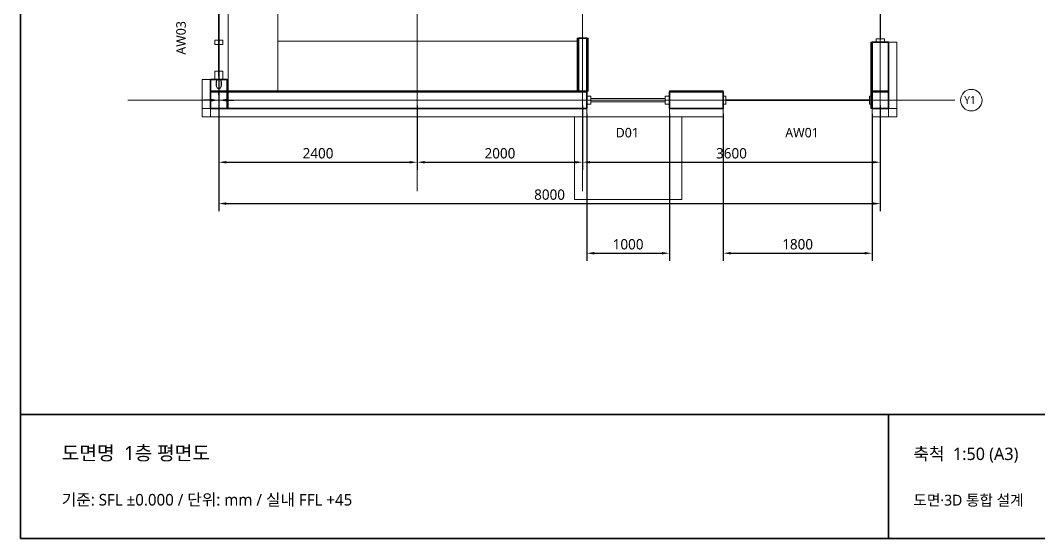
# Model space of a CAD drawing. Header units: millimetres. Extents: x 500 to 20500, y 500 to 14350.
# Drawn here: x 500 to 12815, y 500 to 6765 of the extents above; entities that cross this region are included whole.
import ezdxf

# ---------------------------------------------------------------- set-up
doc = ezdxf.new("R2010")
doc.units = ezdxf.units.MM
for name, color, linetype, lineweight in [('A-FINISH', 8, 'Continuous', 13), ('A-FRAME', 4, 'Continuous', 18), ('A-FURN', 3, 'Continuous', 13), ('A-WALL', 7, 'Continuous', 35), ('BORDER', 7, 'Continuous', 35), ('DIM', 8, 'Continuous', 13), ('GRID', 8, 'Continuous', 13), ('TEXT', 7, 'Continuous', 18)]:
    doc.layers.add(name, color=color, linetype=linetype, lineweight=lineweight)
doc.styles.add('KOREAN', font='malgun.ttf')
doc.dimstyles.get("Standard").update_dxf_attribs({"dimtxt": 2.5, "dimasz": 2.5, "dimexe": 1.25, "dimexo": 0.625, "dimtad": 1, "dimcen": 2.5, "dimazin": 3, "dimtfac": 1, "dimtmove": 0, "dimatfit": 3})

msp = doc.modelspace()

# ---------------------------------------------------------------- linework, layer by layer
at = {"layer": 'A-FINISH'}
for p, q in [((7235, 6220.918), (7235, 6550)), ((7235, 6550), (7242.287, 6550)), ((7242.287, 6550), (7250, 6550)), ((7250, 6550), (7250, 6239.082)), ((7350, 6550), (7357.287, 6550)), ((7350, 6220.918), (7350, 6550)), ((7357.287, 6550), (7365, 6550)), ((7365, 6550), (7365, 6239.082)), ((10785, 6500), (10792.263, 6500)), ((10785, 6087.354), (10785, 6500)), ((10792.263, 6500), (10800, 6500)), ((10800, 6500), (10800, 6112.646)), ((11000, 6500), (11048.485, 6500)), ((11000, 6087.879), (11000, 6500)), ((11048.485, 6500), (11100, 6500)), ((11100, 6500), (11100, 6112.121)), ((7235, 5910), (7235, 6220.918)), ((7250, 6239.082), (7250, 5910)), ((7350, 5910), (7350, 6220.918)), ((7365, 6239.082), (7365, 5910)), ((2700, 6050), (2748.485, 6050)), ((2700, 5869.697), (2700, 6050)), ((2748.485, 6050), (2800, 6050)), ((2800, 6050), (2800, 5880.303)), ((3000, 6050), (3007.263, 6050)), ((3000, 5869.468), (3000, 6050)), ((3007.263, 6050), (3015, 6050)), ((3015, 6050), (3015, 5880.532)), ((10785, 5700), (10785, 6087.354)), ((10800, 6112.646), (10800, 5700)), ((11000, 5700), (11000, 6087.879)), ((11100, 6112.121), (11100, 5700)), ((2800, 5915), (5003.078, 5915)), ((2800, 5907.263), (2800, 5915)), ((5003.078, 5915), (7350, 5915)), ((7350, 5915), (7350, 5907.737)), ((8350, 5915), (8664.725, 5915)), ((8350, 5907.263), (8350, 5915)), ((8664.725, 5915), (9000, 5915)), ((9000, 5915), (9000, 5907.737)), ((10800, 5915), (10896.839, 5915)), ((10800, 5907.263), (10800, 5915)), ((10896.839, 5915), (11000, 5915)), ((11000, 5915), (11000, 5907.737)), ((2700, 5700), (2700, 5869.697)), ((2800, 5900), (2800, 5907.263)), ((5146.922, 5900), (2800, 5900)), ((2800, 5880.303), (2800, 5700)), ((3000, 5700), (3000, 5869.468)), ((3015, 5880.532), (3015, 5700)), ((7350, 5900), (5146.922, 5900)), ((7242.713, 5910), (7235, 5910)), ((7250, 5910), (7242.713, 5910)), ((7357.713, 5910), (7350, 5910)), ((7350, 5907.737), (7350, 5900)), ((7365, 5910), (7357.713, 5910)), ((8350, 5900), (8350, 5907.263)), ((8685.275, 5900), (8350, 5900)), ((9000, 5900), (8685.275, 5900)), ((9000, 5907.737), (9000, 5900)), ((10800, 5900), (10800, 5907.263)), ((10903.161, 5900), (10800, 5900)), ((11000, 5900), (10903.161, 5900)), ((11000, 5907.737), (11000, 5900)), ((2751.515, 5700), (2700, 5700)), ((2700, 5700), (2748.485, 5700)), ((2700, 5648.485), (2700, 5700)), ((2748.485, 5700), (2800, 5700)), ((2800, 5700), (2751.515, 5700)), ((2800, 5700), (5006.061, 5700)), ((2800, 5648.485), (2800, 5700)), ((2800, 5700), (2800, 5651.515)), ((3007.737, 5700), (3000, 5700)), ((3015, 5700), (3007.737, 5700)), ((5006.061, 5700), (7350, 5700)), ((7350, 5700), (7350, 5651.515)), ((8350, 5700), (8665.152, 5700)), ((8350, 5648.485), (8350, 5700)), ((8665.152, 5700), (9000, 5700)), ((9000, 5700), (9000, 5651.515)), ((10792.737, 5700), (10785, 5700)), ((10800, 5700), (10792.737, 5700)), ((10800, 5700), (10896.97, 5700)), ((10800, 5648.485), (10800, 5700)), ((10896.97, 5700), (11000, 5700)), ((11000, 5700), (11000, 5651.515)), ((11051.515, 5700), (11000, 5700)), ((11000, 5700), (11048.485, 5700)), ((11000, 5648.485), (11000, 5700)), ((11048.485, 5700), (11100, 5700)), ((11100, 5700), (11051.515, 5700)), ((11100, 5700), (11100, 5651.515)), ((2700, 5600), (2700, 5648.485)), ((2751.515, 5600), (2700, 5600)), ((2800, 5600), (2751.515, 5600)), ((2800, 5651.515), (2800, 5600)), ((2800, 5600), (2800, 5648.485)), ((5143.94, 5600), (2800, 5600)), ((7350, 5600), (5143.94, 5600)), ((8500, 5600), (7200, 5600)), ((7200, 5600), (7200, 4600)), ((7350, 5651.515), (7350, 5600)), ((8350, 5600), (8350, 5648.485)), ((8684.848, 5600), (8350, 5600)), ((8500, 4600), (8500, 5600)), ((9000, 5600), (8684.848, 5600)), ((9000, 5651.515), (9000, 5600)), ((10800, 5600), (10800, 5648.485)), ((10903.03, 5600), (10800, 5600)), ((11000, 5600), (10903.03, 5600)), ((11000, 5651.515), (11000, 5600)), ((11000, 5600), (11000, 5648.485)), ((11051.515, 5600), (11000, 5600)), ((11100, 5600), (11051.515, 5600)), ((11100, 5651.515), (11100, 5600)), ((7200, 4600), (8500, 4600))]:
    msp.add_line(p, q, dxfattribs=at)
at = {"layer": 'A-FRAME'}
for p, q in [((10903, 7944.406), (10903, 6535)), ((10897, 6535), (10897, 7455.594)), ((2897, 6279.646), (2897, 6915)), ((2903, 6915), (2903, 6720.354)), ((2903, 6720.354), (2903, 6085)), ((10850, 6540), (10850, 6534.286)), ((10850, 6540), (10935.148, 6540)), ((10850, 6500), (10850, 6534.286)), ((10900.629, 6535), (10897, 6535)), ((10903, 6535), (10900.629, 6535)), ((10950, 6540), (10935.148, 6540)), ((10950, 6534.286), (10950, 6540)), ((10950, 6500), (10950, 6534.286)), ((2850, 6525), (2850, 6485)), ((2850, 6525), (2930, 6525)), ((2850, 6485), (2850, 6475)), ((2850, 6475), (2870, 6475)), ((2950, 6475), (2870, 6475)), ((2950, 6525), (2930, 6525)), ((2950, 6525), (2950, 6485)), ((2950, 6475), (2950, 6485)), ((10850, 6500), (10890, 6500)), ((10950, 6500), (10890, 6500)), ((2897, 6085), (2897, 6279.646)), ((2850, 6150), (2850, 6131.818)), ((2850, 6150), (2930, 6150)), ((2850, 6050), (2850, 6131.818)), ((2850, 6050), (2875, 6050)), ((2950, 6050), (2875, 6050)), ((2901.593, 6085), (2897, 6085)), ((2903, 6085), (2901.593, 6085)), ((2950, 6150), (2930, 6150)), ((2950, 6131.818), (2950, 6150)), ((2950, 6050), (2950, 6131.818)), ((7350, 5850), (7379.694, 5850)), ((7350, 5850), (7350, 5808.2)), ((7350, 5750), (7350, 5808.2)), ((7383.837, 5850), (7379.694, 5850)), ((7383.837, 5850), (7384.643, 5850)), ((7400, 5850), (7384.643, 5850)), ((7400, 5850), (7400, 5781.463)), ((7400, 5820), (8016.829, 5820)), ((7400, 5807.415), (7400, 5820)), ((7400, 5780), (7400, 5807.415)), ((8016.829, 5820), (8300, 5820)), ((8300, 5850), (8315.357, 5850)), ((8300, 5850), (8300, 5818.537)), ((8300, 5820), (8300, 5792.585)), ((8300, 5750), (8300, 5818.537)), ((8300, 5792.585), (8300, 5780)), ((8315.357, 5850), (8350, 5850)), ((8350, 5850), (8350, 5791.8)), ((8350, 5750), (8350, 5791.8)), ((9000, 5850), (9025.714, 5850)), ((9000, 5850), (9000, 5790)), ((9000, 5750), (9000, 5790)), ((9025.714, 5850), (9030, 5850)), ((9030, 5850), (9030, 5835.294)), ((9030, 5750), (9030, 5835.294)), ((9035, 5803), (9718.532, 5803)), ((9035, 5799.371), (9035, 5803)), ((9035, 5797), (9035, 5799.371)), ((10081.469, 5797), (9035, 5797)), ((9718.532, 5803), (10765, 5803)), ((10765, 5797), (10081.469, 5797)), ((10765, 5803), (10765, 5800.629)), ((10765, 5800.629), (10765, 5797)), ((10787.755, 5850), (10770, 5850)), ((10770, 5850), (10770, 5764.706)), ((10800, 5850), (10787.755, 5850)), ((10800, 5850), (10800, 5810)), ((10800, 5750), (10800, 5810)), ((7379.694, 5750), (7350, 5750)), ((7383.837, 5750), (7379.694, 5750)), ((7384.643, 5750), (7383.837, 5750)), ((7400, 5750), (7384.643, 5750)), ((7400, 5750), (7400, 5781.463)), ((7683.171, 5780), (7400, 5780)), ((8300, 5780), (7683.171, 5780)), ((8300, 5750), (8315.357, 5750)), ((8350, 5750), (8315.357, 5750)), ((9000, 5750), (9025.714, 5750)), ((9030, 5750), (9025.714, 5750)), ((10770, 5750), (10770, 5764.706)), ((10770, 5750), (10787.755, 5750)), ((10800, 5750), (10787.755, 5750))]:
    msp.add_line(p, q, dxfattribs=at)
at = {"layer": 'A-FURN'}
for p, q in [((3015, 7550), (3015, 5915)), ((3615, 5915), (3615, 7550)), ((3615, 6515), (6541.167, 6515)), ((3615, 6400), (3615, 6515)), ((7235, 6515), (3615, 6515)), ((3615, 6515), (3615, 5915)), ((6541.167, 6515), (7235, 6515)), ((7235, 6515), (7235, 6030)), ((7235, 5915), (7235, 6515)), ((3615, 5915), (3615, 6400)), ((3015, 5915), (3615, 5915)), ((4308.833, 5915), (3615, 5915)), ((3615, 5915), (7235, 5915)), ((7235, 5915), (4308.833, 5915)), ((7235, 6030), (7235, 5915))]:
    msp.add_line(p, q, dxfattribs=at)
at = {"layer": 'A-WALL'}
for p, q in [((7250, 6550), (7299.342, 6550)), ((7250, 6225.789), (7250, 6550)), ((7299.342, 6550), (7350, 6550)), ((7350, 6550), (7350, 6234.211)), ((10800, 6500), (10898.361, 6500)), ((10800, 6093.443), (10800, 6500)), ((10898.361, 6500), (11000, 6500)), ((11000, 6500), (11000, 6106.557)), ((7250, 5910), (7250, 6225.789)), ((7350, 6234.211), (7350, 5910)), ((2800, 6050), (2898.361, 6050)), ((2800, 5872.131), (2800, 6050)), ((2898.361, 6050), (3000, 6050)), ((3000, 6050), (3000, 5877.869)), ((10800, 5700), (10800, 6093.443)), ((11000, 6106.557), (11000, 5700)), ((2800, 5900), (5037.705, 5900)), ((2800, 5798.361), (2800, 5900)), ((2800, 5700), (2800, 5872.131)), ((2800, 5700), (2800, 5798.361)), ((3000, 5877.869), (3000, 5700)), ((5037.705, 5900), (7350, 5900)), ((7300.658, 5910), (7250, 5910)), ((7350, 5910), (7300.658, 5910)), ((7350, 5900), (7350, 5801.639)), ((7350, 5801.639), (7350, 5700)), ((8350, 5900), (8669.672, 5900)), ((8350, 5798.361), (8350, 5900)), ((8350, 5700), (8350, 5798.361)), ((8669.672, 5900), (9000, 5900)), ((9000, 5900), (9000, 5801.639)), ((9000, 5801.639), (9000, 5700)), ((10800, 5900), (10898.361, 5900)), ((10800, 5798.361), (10800, 5900)), ((10800, 5700), (10800, 5798.361)), ((10898.361, 5900), (11000, 5900)), ((11000, 5900), (11000, 5801.639)), ((11000, 5801.639), (11000, 5700)), ((5112.295, 5700), (2800, 5700)), ((2901.639, 5700), (2800, 5700)), ((3000, 5700), (2901.639, 5700)), ((7350, 5700), (5112.295, 5700)), ((8680.328, 5700), (8350, 5700)), ((9000, 5700), (8680.328, 5700)), ((10901.639, 5700), (10800, 5700)), ((11000, 5700), (10901.639, 5700))]:
    msp.add_line(p, q, dxfattribs=at)
at = {"layer": 'BORDER'}
for p, q in [((500, 2000), (20500, 2000)), ((11000, 500), (11000, 2000))]:
    msp.add_line(p, q, dxfattribs=at)
msp.add_lwpolyline([(500, 500), (20500, 500), (20500, 14350), (500, 14350)], close=True, dxfattribs=at)
at = {"layer": 'GRID'}
for p, q in [((2900, 4700), (2900, 10900)), ((5300, 4700), (5300, 10900)), ((7300, 4700), (7300, 10900)), ((10900, 4700), (10900, 10900)), ((1800, 5800), (11800, 5800))]:
    msp.add_line(p, q, dxfattribs=at)
msp.add_circle((12000, 5800), 130, dxfattribs=at)

# ---------------------------------------------------------------- texts
at = {"layer": 'TEXT', "style": 'KOREAN'}
msp.add_text('AW03', height=115, rotation=90, dxfattribs=at).set_placement((2500, 6350))
for s, height, p in [('Y1', 95, (11915, 5755)), ('D01', 115, (7700, 5350)), ('AW01', 115, (9750, 5350)), ('도면명  1층 평면도', 170, (1000, 1450)), ('축척  1:50 (A3)', 150, (11300, 1450)), ('기준: SFL ±0.000 / 단위: mm / 실내 FFL +45', 140, (1000, 900)), ('도면·3D 통합 설계', 130, (11300, 900))]:
    msp.add_text(s, height=height, dxfattribs=at).set_placement(p)

# ---------------------------------------------------------------- dimensions: what is measured, and where the dimension line sits
at = {"layer": 'DIM'}
for base, p1, p2 in [((1700, 5800), (2900, 5800), (2900, 9600)), ((2200, 5800), (2900, 5800), (2900, 7600)), ((2900, 5050), (2900, 5800), (5300, 5800)), ((2900, 4550), (2900, 5800), (10900, 5800)), ((5300, 5050), (5300, 5800), (7300, 5800)), ((7300, 5050), (7300, 5800), (10900, 5800)), ((7350, 3950), (7350, 5700), (8350, 5700)), ((9000, 3950), (9000, 5700), (10800, 5700))]:
    msp.add_linear_dim(base=base, p1=p1, p2=p2, dimstyle='Standard', override={"dimtxt": 125, "dimasz": 90, "dimexe": 90, "dimexo": 65, "dimgap": 45, "dimtad": 1, "dimdec": 0, "dimlfac": 1, "dimtxsty": 'KOREAN', "dimclrd": 8, "dimclre": 8, "dimclrt": 7}, dxfattribs=at).render()

doc.saveas('drawing.dxf')
